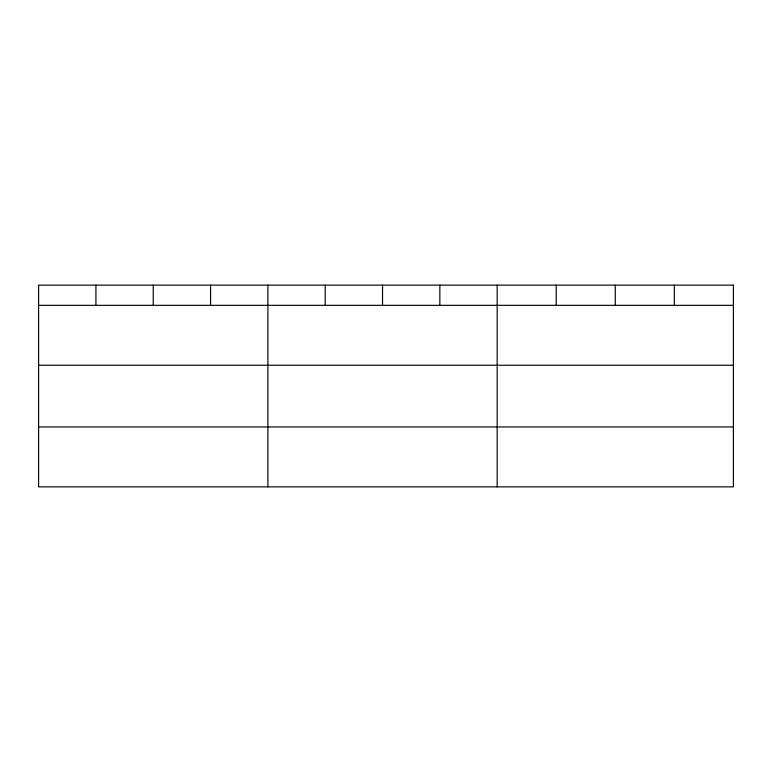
<?xml version="1.0" encoding="UTF-8"?>
<svg xmlns="http://www.w3.org/2000/svg" width="772" height="772" viewBox="0 0 772 772"><rect width="100%" height="100%" fill="white"/><g stroke="black" fill="none" stroke-linecap="round" stroke-linejoin="round"><path stroke-width="1.16" d="M38.6 305.336L733.4 305.336M38.6 365.243L733.4 365.243M38.6 426.955L733.4 426.955M674.342 285.138L674.342 305.336M615.284 285.138L615.284 305.336M556.226 285.138L556.226 305.336M497.168 285.138L497.168 486.862M439.847 285.138L439.847 305.336M382.526 285.138L382.526 305.336M325.205 285.138L325.205 305.336M267.884 285.138L267.884 486.862M210.563 285.138L210.563 305.336M153.242 285.138L153.242 305.336M95.921 285.138L95.921 305.336M733.4 285.138L38.6 285.138L38.6 486.862L733.4 486.862L733.4 285.138"/></g></svg>
